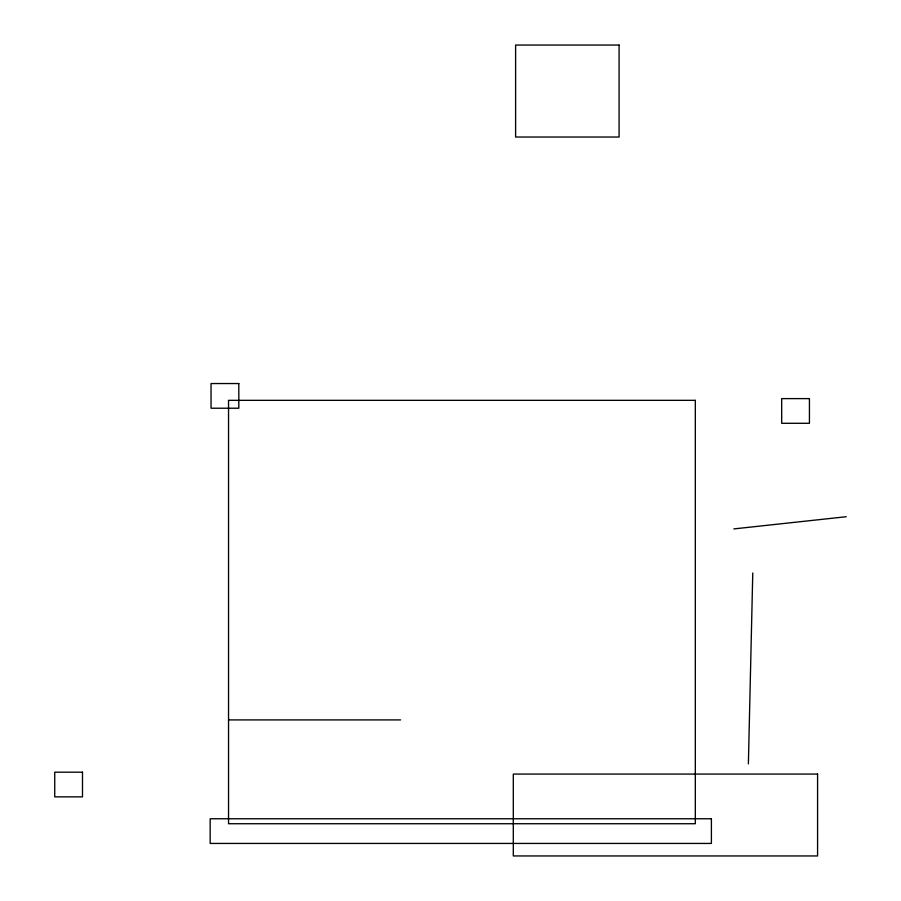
<?xml version="1.0" encoding="UTF-8"?>
<svg xmlns="http://www.w3.org/2000/svg" width="901" height="901" viewBox="0 0 901 901"><rect width="100%" height="100%" fill="white"/><g stroke="black" fill="none" stroke-linecap="round" stroke-linejoin="round"><path stroke-width="1.35" d="M748.382 763.902L752.774 572.991M733.831 528.91L846.264 516.723M228.539 719.91L400.596 719.91M619.077 45.05L515.609 45.05L515.609 137.031L619.077 137.031L619.077 45.05M238.81 383.544L211.048 383.544L211.048 408.221L238.81 408.221L238.81 383.544M809.436 398.614L781.685 398.614L781.685 423.29L809.436 423.29L809.436 398.614M695.324 400.337L228.539 400.337L228.539 823.728L695.324 823.728L695.324 400.337M82.498 772.191L54.736 772.191L54.736 796.867L82.498 796.867L82.498 772.191M817.579 774.072L513.3 774.072L513.3 855.95L817.579 855.95L817.579 774.072M711.396 818.761L210.17 818.761L210.17 843.437L711.396 843.437L711.396 818.761"/></g></svg>
